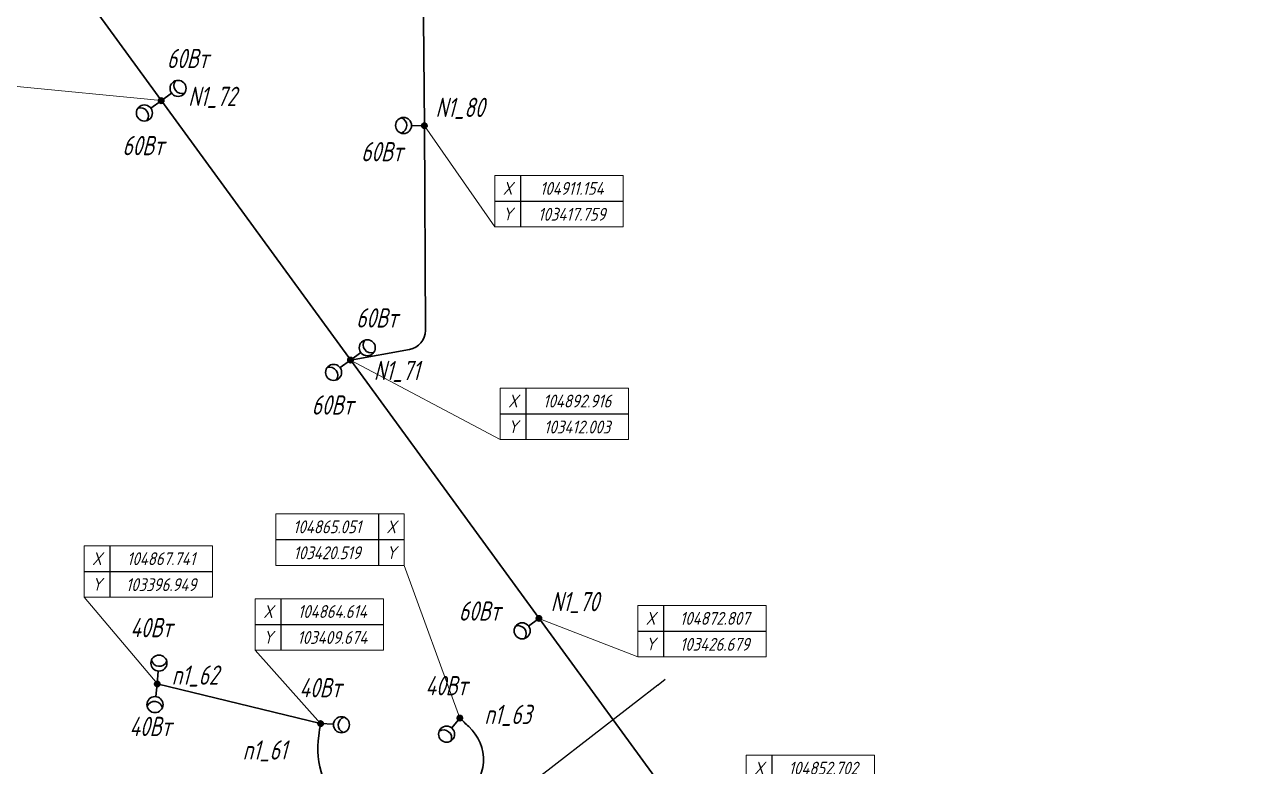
# Model space of a CAD drawing. Header units: millimetres. Extents: x -5263 to 103757798, y 0 to 105184226.
# Drawn here: x 103386612 to 103482416, y 104861286 to 104919023 of the extents above; entities that cross this region are included whole.
import ezdxf
from ezdxf import colors
from ezdxf.entities.mleader import LeaderData, LeaderLine
from ezdxf.enums import TextEntityAlignment as Align
from ezdxf.math import Vec2, Vec3

# ---------------------------------------------------------------- set-up
doc = ezdxf.new("R2010")
doc.units = ezdxf.units.MM
doc.set_wipeout_variables(frame=1)
for name, color, linetype, lineweight in [('ЭО_Пл_Опора', 10, 'Continuous', 35), ('ЭО_Пл_Опора_Светильники', 10, 'Continuous', 35), ('ЭО_Пл_Распред_Сеть', 10, 'Continuous', 35), ('ЭО_Пл_Светильники', 10, 'Continuous', 25), ('ЭО_Пл_Светильники_Текст', 10, 'Continuous', 20), ('ЭО_Пл_Сеть_Освещения_В земле', 3, 'ID_N', 30), ('ЭО_Пл_Сеть_Освещения_Текст', 10, 'Continuous', 20), ('ЭС_Координата', 7, 'Continuous', 25)]:
    doc.layers.add(name, color=color, linetype=linetype, lineweight=lineweight)
doc.layers.get('0').off()
doc.styles.add('ПБГС', font='simplex.shx', dxfattribs={"width": 0.8, "oblique": 15})
doc.linetypes.add('ID_N', pattern='A,0,3,-3,["N",ПБГС,S=1.2,R=0,X=-1,Y=-0.5],-3,6', length=15)

# ---------------------------------------------------------------- blocks, each defined once
blk = doc.blocks.new('_None')
blk = doc.blocks.new('промежуточная')
h = blk.add_hatch(color=255)
edge = h.paths.add_edge_path()
edge.add_arc((0, 0), 0.833, 0, 360)
at = {"lineweight": 30}
blk.add_circle((0, 0), 0.833, dxfattribs=at)
blk = doc.blocks.new('*U105')
at = {"layer": 'ЭО_Пл_Светильники'}
blk.add_line((0, 2), (0, 0), dxfattribs=at)
at = {"layer": 'ЭО_Пл_Светильники', "linetype": 'ByBlock', "xscale": 250, "yscale": 250, "zscale": 250}
blk.add_blockref('промежуточная', (0, 0), dxfattribs=at)
at = {"style": 'ПБГС', "oblique": 15, "width": 0.7, "flags": 1}
blk.add_attdef('NAME', (0, -6), '', height=3.5, dxfattribs=at)
at = {"layer": 'ЭО_Пл_Светильники_Текст', "style": 'ПБГС', "oblique": 15, "width": 0.7}
blk.add_attdef('N_PYLON', (919, 556), '', height=1500, dxfattribs=at)
at = {"layer": 'ЭО_Пл_Светильники_Текст', "style": 'ПБГС', "oblique": 15, "width": 0.7, "flags": 1}
for tag, p in [('TYPE', (0, 0)), ('MANUFACTURER', (0, -12)), ('SPECIFICATION_SECTION', (0, -18)), ('POWER', (0, -24)), ('GROUP', (0, -30))]:
    blk.add_attdef(tag, p, '', height=3.5, dxfattribs=at)
blk = doc.blocks.new('*U227')
at = {"layer": 'ЭО_Пл_Светильники'}
blk.add_line((0, 2), (0, 0), dxfattribs=at)
at = {"layer": 'ЭО_Пл_Светильники', "linetype": 'ByBlock', "xscale": 250, "yscale": 250, "zscale": 250}
blk.add_blockref('промежуточная', (0, 0), dxfattribs=at)
at = {"style": 'ПБГС', "oblique": 15, "width": 0.7, "flags": 1}
blk.add_attdef('NAME', (0, -6), '', height=3.5, dxfattribs=at)
at = {"layer": 'ЭО_Пл_Светильники_Текст', "style": 'ПБГС', "oblique": 15, "width": 0.7, "flags": 1}
for tag, p in [('TYPE', (0, 0)), ('MANUFACTURER', (0, -12)), ('SPECIFICATION_SECTION', (0, -18)), ('POWER', (0, -24)), ('GROUP', (0, -30))]:
    blk.add_attdef(tag, p, '', height=3.5, dxfattribs=at)
at = {"layer": 'ЭО_Пл_Светильники_Текст', "style": 'ПБГС', "oblique": 15, "width": 0.7}
blk.add_attdef('N_PYLON', (1818, -1561), '', height=1500, dxfattribs=at)
blk = doc.blocks.new('*U55')
at = {"layer": 'ЭО_Пл_Светильники'}
blk.add_line((0, 2), (0, 0), dxfattribs=at)
at = {"layer": 'ЭО_Пл_Светильники', "linetype": 'ByBlock', "xscale": 250, "yscale": 250, "zscale": 250}
blk.add_blockref('промежуточная', (0, 0), dxfattribs=at)
at = {"style": 'ПБГС', "oblique": 15, "width": 0.7, "flags": 1}
blk.add_attdef('NAME', (0, -6), '', height=3.5, dxfattribs=at)
at = {"layer": 'ЭО_Пл_Светильники_Текст', "style": 'ПБГС', "oblique": 15, "width": 0.7}
blk.add_attdef('N_PYLON', (864, 675), '', height=1500, dxfattribs=at)
at = {"layer": 'ЭО_Пл_Светильники_Текст', "style": 'ПБГС', "oblique": 15, "width": 0.7, "flags": 1}
for tag, p in [('TYPE', (0, 0)), ('MANUFACTURER', (0, -12)), ('SPECIFICATION_SECTION', (0, -18)), ('POWER', (0, -24)), ('GROUP', (0, -30))]:
    blk.add_attdef(tag, p, '', height=3.5, dxfattribs=at)
blk = doc.blocks.new('*U224')
at = {"layer": 'ЭО_Пл_Светильники'}
blk.add_line((0, 2), (0, 0), dxfattribs=at)
at = {"layer": 'ЭО_Пл_Светильники', "linetype": 'ByBlock', "xscale": 250, "yscale": 250, "zscale": 250}
blk.add_blockref('промежуточная', (0, 0), dxfattribs=at)
at = {"style": 'ПБГС', "oblique": 15, "width": 0.7, "flags": 1}
blk.add_attdef('NAME', (0, -6), '', height=3.5, dxfattribs=at)
at = {"layer": 'ЭО_Пл_Светильники_Текст', "style": 'ПБГС', "oblique": 15, "width": 0.7}
blk.add_attdef('N_PYLON', (2100, -416), '', height=1500, dxfattribs=at)
at = {"layer": 'ЭО_Пл_Светильники_Текст', "style": 'ПБГС', "oblique": 15, "width": 0.7, "flags": 1}
for tag, p in [('TYPE', (0, 0)), ('MANUFACTURER', (0, -12)), ('SPECIFICATION_SECTION', (0, -18)), ('POWER', (0, -24)), ('GROUP', (0, -30))]:
    blk.add_attdef(tag, p, '', height=3.5, dxfattribs=at)
blk = doc.blocks.new('*U117')
at = {"layer": 'ЭО_Пл_Светильники'}
blk.add_line((0, 2), (0, 0), dxfattribs=at)
at = {"layer": 'ЭО_Пл_Светильники', "linetype": 'ByBlock', "xscale": 250, "yscale": 250, "zscale": 250}
blk.add_blockref('промежуточная', (0, 0), dxfattribs=at)
at = {"style": 'ПБГС', "oblique": 15, "width": 0.7, "flags": 1}
blk.add_attdef('NAME', (0, -6), '', height=3.5, dxfattribs=at)
at = {"layer": 'ЭО_Пл_Светильники_Текст', "style": 'ПБГС', "oblique": 15, "width": 0.7, "flags": 1}
for tag, p in [('TYPE', (0, 0)), ('MANUFACTURER', (0, -12)), ('SPECIFICATION_SECTION', (0, -18)), ('POWER', (0, -24)), ('GROUP', (0, -30))]:
    blk.add_attdef(tag, p, '', height=3.5, dxfattribs=at)
at = {"layer": 'ЭО_Пл_Светильники_Текст', "style": 'ПБГС', "oblique": 15, "width": 0.7}
blk.add_attdef('N_PYLON', (-6067, -2800), '', height=1500, dxfattribs=at)
blk = doc.blocks.new('*U396')
at = {"layer": 'ЭО_Пл_Светильники'}
blk.add_line((0, 2), (0, 0), dxfattribs=at)
at = {"layer": 'ЭО_Пл_Светильники', "linetype": 'ByBlock', "xscale": 250, "yscale": 250, "zscale": 250}
blk.add_blockref('промежуточная', (0, 0), dxfattribs=at)
at = {"style": 'ПБГС', "oblique": 15, "width": 0.7, "flags": 1}
blk.add_attdef('NAME', (0, -6), '', height=3.5, dxfattribs=at)
at = {"layer": 'ЭО_Пл_Светильники_Текст', "style": 'ПБГС', "oblique": 15, "width": 0.7}
blk.add_attdef('N_PYLON', (1917, -468), '', height=1500, dxfattribs=at)
at = {"layer": 'ЭО_Пл_Светильники_Текст', "style": 'ПБГС', "oblique": 15, "width": 0.7, "flags": 1}
for tag, p in [('TYPE', (0, 0)), ('MANUFACTURER', (0, -12)), ('SPECIFICATION_SECTION', (0, -18)), ('POWER', (0, -24)), ('GROUP', (0, -30))]:
    blk.add_attdef(tag, p, '', height=3.5, dxfattribs=at)
blk = doc.blocks.new('*U124')
at = {"layer": 'ЭО_Пл_Светильники'}
blk.add_line((0, 2), (0, 0), dxfattribs=at)
at = {"layer": 'ЭО_Пл_Светильники', "linetype": 'ByBlock', "xscale": 250, "yscale": 250, "zscale": 250}
blk.add_blockref('промежуточная', (0, 0), dxfattribs=at)
at = {"style": 'ПБГС', "oblique": 15, "width": 0.7, "flags": 1}
blk.add_attdef('NAME', (0, -6), '', height=3.5, dxfattribs=at)
at = {"layer": 'ЭО_Пл_Светильники_Текст', "style": 'ПБГС', "oblique": 15, "width": 0.7}
blk.add_attdef('N_PYLON', (1132, -64), '', height=1500, dxfattribs=at)
at = {"layer": 'ЭО_Пл_Светильники_Текст', "style": 'ПБГС', "oblique": 15, "width": 0.7, "flags": 1}
for tag, p in [('TYPE', (0, 0)), ('MANUFACTURER', (0, -12)), ('SPECIFICATION_SECTION', (0, -18)), ('POWER', (0, -24)), ('GROUP', (0, -30))]:
    blk.add_attdef(tag, p, '', height=3.5, dxfattribs=at)
blk = doc.blocks.new('*U167')
at = {"layer": 'ЭО_Пл_Опора_Светильники'}
h = blk.add_hatch(color=256, dxfattribs=at)
h.dxf.hatch_style = 1
h.paths.add_polyline_path([(2, 199, 1), (-2, -199, 1)])
blk.add_line((-1000, 11), (0, 0), dxfattribs=at)
for centre, radius in [((-1625, 18), 625), ((0, 0), 199)]:
    blk.add_circle(centre, radius, dxfattribs=at)
blk.add_arc((-2000, 22), 625, 286.8307, 71.9155, dxfattribs=at)
at = {"style": 'ПБГС', "oblique": 15, "width": 0.7, "flags": 1}
for tag, p, height in [('TYPE', (-1704, -2539), 525000), ('NAME', (0, -3506), 875), ('MANUFACTURER', (0, -5006), 875), ('SPECIFICATION_SECTION', (0, -6506), 875), ('GROUP', (0, -9506), 875)]:
    blk.add_attdef(tag, p, '', height=height, dxfattribs=at)
at = {"layer": 'ЭО_Пл_Светильники_Текст', "style": 'ПБГС', "oblique": 15, "width": 0.7}
blk.add_attdef('POWER', (-4932, -2772), '', height=1500, dxfattribs=at)
blk = doc.blocks.new('*U169')
at = {"layer": 'ЭО_Пл_Опора_Светильники'}
h = blk.add_hatch(color=256, dxfattribs=at)
h.dxf.hatch_style = 1
h.paths.add_polyline_path([(-118, 160, 1), (118, -160, 1)])
blk.add_line((-803, -595), (0, 0), dxfattribs=at)
for centre, radius in [((0, 0), 199), ((-1306, -967), 625)]:
    blk.add_circle(centre, radius, dxfattribs=at)
blk.add_arc((-1607, -1191), 625, 323.99369, 109.07848, dxfattribs=at)
at = {"style": 'ПБГС', "oblique": 15, "width": 0.7, "flags": 1}
for tag, p, height in [('TYPE', (-1704, -2539), 525000), ('NAME', (0, -3506), 875), ('MANUFACTURER', (0, -5006), 875), ('SPECIFICATION_SECTION', (0, -6506), 875), ('GROUP', (0, -9506), 875)]:
    blk.add_attdef(tag, p, '', height=height, dxfattribs=at)
at = {"layer": 'ЭО_Пл_Светильники_Текст', "style": 'ПБГС', "oblique": 15, "width": 0.7}
blk.add_attdef('POWER', (-6243, -177), '', height=1500, dxfattribs=at)
blk = doc.blocks.new('*U215')
at = {"layer": 'ЭО_Пл_Опора_Светильники'}
h = blk.add_hatch(color=256, dxfattribs=at)
h.dxf.hatch_style = 1
h.paths.add_polyline_path([(-117, 161, 1), (117, -161, 1)])
blk.add_line((-807, -590), (0, 0), dxfattribs=at)
for centre, radius in [((0, 0), 199), ((-1312, -959), 625)]:
    blk.add_circle(centre, radius, dxfattribs=at)
blk.add_arc((-1614, -1181), 625, 323.64541, 108.7302, dxfattribs=at)
at = {"style": 'ПБГС', "oblique": 15, "width": 0.7, "flags": 1}
for tag, p, height in [('TYPE', (-1704, -2539), 525000), ('NAME', (0, -3506), 875), ('MANUFACTURER', (0, -5006), 875), ('SPECIFICATION_SECTION', (0, -6506), 875), ('GROUP', (0, -9506), 875)]:
    blk.add_attdef(tag, p, '', height=height, dxfattribs=at)
at = {"layer": 'ЭО_Пл_Светильники_Текст', "style": 'ПБГС', "oblique": 15, "width": 0.7}
blk.add_attdef('POWER', (-3027, -4245), '', height=1500, dxfattribs=at)
blk = doc.blocks.new('*U214')
at = {"layer": 'ЭО_Пл_Опора_Светильники'}
h = blk.add_hatch(color=256, dxfattribs=at)
h.dxf.hatch_style = 1
h.paths.add_polyline_path([(117, -161, 1), (-117, 161, 1)])
blk.add_line((808, 590), (0, 0), dxfattribs=at)
for centre, radius in [((1312, 958), 625), ((0, 0), 199)]:
    blk.add_circle(centre, radius, dxfattribs=at)
blk.add_arc((1615, 1179), 625, 143.5876, 288.6724, dxfattribs=at)
at = {"style": 'ПБГС', "oblique": 15, "width": 0.7, "flags": 1}
for tag, p, height in [('TYPE', (-1704, -2539), 525000), ('NAME', (0, -3506), 875), ('MANUFACTURER', (0, -5006), 875), ('SPECIFICATION_SECTION', (0, -6506), 875), ('GROUP', (0, -9506), 875)]:
    blk.add_attdef(tag, p, '', height=height, dxfattribs=at)
at = {"layer": 'ЭО_Пл_Светильники_Текст', "style": 'ПБГС', "oblique": 15, "width": 0.7}
blk.add_attdef('POWER', (440, 2533), '', height=1500, dxfattribs=at)
blk = doc.blocks.new('*U392')
at = {"layer": 'ЭО_Пл_Опора_Светильники'}
h = blk.add_hatch(color=256, dxfattribs=at)
h.dxf.hatch_style = 1
h.paths.add_polyline_path([(-198, 22, 1), (198, -22, 1)])
blk.add_line((-110, -994), (0, 0), dxfattribs=at)
for centre, radius in [((0, 0), 199), ((-179, -1615), 625)]:
    blk.add_circle(centre, radius, dxfattribs=at)
blk.add_arc((-220, -1988), 625, 11.14863, 156.23342, dxfattribs=at)
at = {"style": 'ПБГС', "oblique": 15, "width": 0.7, "flags": 1}
for tag, p, height in [('TYPE', (-1704, -2539), 525000), ('NAME', (0, -3506), 875), ('MANUFACTURER', (0, -5006), 875), ('SPECIFICATION_SECTION', (0, -6506), 875), ('GROUP', (0, -9506), 875)]:
    blk.add_attdef(tag, p, '', height=height, dxfattribs=at)
at = {"layer": 'ЭО_Пл_Светильники_Текст', "style": 'ПБГС', "oblique": 15, "width": 0.7}
blk.add_attdef('POWER', (-2104, 3630), '', height=1500, dxfattribs=at)
blk = doc.blocks.new('*U393')
at = {"layer": 'ЭО_Пл_Опора_Светильники'}
h = blk.add_hatch(color=256, dxfattribs=at)
h.dxf.hatch_style = 1
h.paths.add_polyline_path([(198, -16, 1), (-198, 16, 1)])
blk.add_line((80, 997), (0, 0), dxfattribs=at)
for centre, radius in [((130, 1620), 625), ((0, 0), 199)]:
    blk.add_circle(centre, radius, dxfattribs=at)
blk.add_arc((160, 1994), 625, 192.86194, 337.94674, dxfattribs=at)
at = {"style": 'ПБГС', "oblique": 15, "width": 0.7, "flags": 1}
for tag, p, height in [('TYPE', (-1704, -2539), 525000), ('NAME', (0, -3506), 875), ('MANUFACTURER', (0, -5006), 875), ('SPECIFICATION_SECTION', (0, -6506), 875), ('GROUP', (0, -9506), 875)]:
    blk.add_attdef(tag, p, '', height=height, dxfattribs=at)
at = {"layer": 'ЭО_Пл_Светильники_Текст', "style": 'ПБГС', "oblique": 15, "width": 0.7}
blk.add_attdef('POWER', (-2175, -4060), '', height=1500, dxfattribs=at)
blk = doc.blocks.new('*U394')
at = {"layer": 'ЭО_Пл_Опора_Светильники'}
h = blk.add_hatch(color=256, dxfattribs=at)
h.dxf.hatch_style = 1
h.paths.add_polyline_path([(-10, -199, 1), (10, 199, 1)])
blk.add_line((999, -52), (0, 0), dxfattribs=at)
for centre, radius in [((0, 0), 199), ((1623, -84), 625)]:
    blk.add_circle(centre, radius, dxfattribs=at)
blk.add_arc((1997, -104), 625, 104.48102, 249.56582, dxfattribs=at)
at = {"style": 'ПБГС', "oblique": 15, "width": 0.7, "flags": 1}
for tag, p, height in [('TYPE', (-1704, -2539), 525000), ('NAME', (0, -3506), 875), ('MANUFACTURER', (0, -5006), 875), ('SPECIFICATION_SECTION', (0, -6506), 875), ('GROUP', (0, -9506), 875)]:
    blk.add_attdef(tag, p, '', height=height, dxfattribs=at)
at = {"layer": 'ЭО_Пл_Светильники_Текст', "style": 'ПБГС', "oblique": 15, "width": 0.7}
blk.add_attdef('POWER', (-1654, 2046), '', height=1500, dxfattribs=at)
blk = doc.blocks.new('*U395')
at = {"layer": 'ЭО_Пл_Опора_Светильники'}
h = blk.add_hatch(color=256, dxfattribs=at)
h.dxf.hatch_style = 1
h.paths.add_polyline_path([(-154, 126, 1), (154, -126, 1)])
blk.add_line((-633, -774), (0, 0), dxfattribs=at)
for centre, radius in [((0, 0), 199), ((-1029, -1258), 625)]:
    blk.add_circle(centre, radius, dxfattribs=at)
blk.add_arc((-1267, -1548), 625, 338.1619, 123.24669, dxfattribs=at)
at = {"style": 'ПБГС', "oblique": 15, "width": 0.7, "flags": 1}
for tag, p, height in [('TYPE', (-1704, -2539), 525000), ('NAME', (0, -3506), 875), ('MANUFACTURER', (0, -5006), 875), ('SPECIFICATION_SECTION', (0, -6506), 875), ('GROUP', (0, -9506), 875)]:
    blk.add_attdef(tag, p, '', height=height, dxfattribs=at)
at = {"layer": 'ЭО_Пл_Светильники_Текст', "style": 'ПБГС', "oblique": 15, "width": 0.7}
blk.add_attdef('POWER', (-2683, 1770), '', height=1500, dxfattribs=at)
blk = doc.blocks.new('*U492')
blk.add_wipeout([(10.96, -15.76), (10.96, -7.76), (30.96, -7.76), (30.96, -15.76)])
at = {"lineweight": 0}
blk.add_line((10.96, -15.76), (0, 0), dxfattribs=at)
at = {"color": 0, "lineweight": 0, "transparency": 16777216}
for points in [[(10.96, -7.76), (10.96, -15.76), (10.96, -15.76), (10.96, -15.76)], [(10.96, -7.76), (30.96, -7.76)], [(30.96, -7.76), (30.96, -15.76), (30.96, -15.76), (30.96, -15.76)], [(10.96, -15.76), (30.96, -15.76)]]:
    blk.add_lwpolyline(points, dxfattribs=at)
at = {"transparency": 16777216}
for points in [[(14.96, -7.76), (14.96, -15.76)], [(10.96, -11.76), (30.96, -11.76)]]:
    blk.add_lwpolyline(points, dxfattribs=at)
at = {"color": 7, "transparency": 16777216, "char_height": 2, "width": 4, "attachment_point": 5, "style": 'ПБГС'}
for s, insert in [('X', (12.96, -9.76)), ('Y', (12.96, -13.76))]:
    blk.add_mtext(s, dxfattribs=dict(at, insert=insert))
at = {"color": 250, "transparency": 16777216, "style": 'ПБГС', "oblique": 15, "width": 0.8, "flags": 8}
for tag, p in [('КООРДИНАТАY', (22.96, -9.76)), ('КООРДИНАТАX', (22.96, -13.79))]:
    blk.add_attdef(tag, text='', height=2, dxfattribs=at).set_placement(p, align=Align.MIDDLE_CENTER)
blk = doc.blocks.new('*U493')
blk.add_wipeout([(23.31, -12.39), (23.31, -4.39), (43.31, -4.39), (43.31, -12.39)])
at = {"lineweight": 0}
blk.add_line((23.31, -12.39), (0, 0), dxfattribs=at)
at = {"color": 0, "lineweight": 0, "transparency": 16777216}
for points in [[(23.31, -4.39), (23.31, -12.39), (23.31, -12.39), (23.31, -12.39)], [(23.31, -4.39), (43.31, -4.39)], [(43.31, -4.39), (43.31, -12.39), (43.31, -12.39), (43.31, -12.39)], [(23.31, -12.39), (43.31, -12.39)]]:
    blk.add_lwpolyline(points, dxfattribs=at)
at = {"transparency": 16777216}
for points in [[(27.31, -4.39), (27.31, -12.39)], [(23.31, -8.39), (43.31, -8.39)]]:
    blk.add_lwpolyline(points, dxfattribs=at)
at = {"color": 7, "transparency": 16777216, "char_height": 2, "width": 4, "attachment_point": 5, "style": 'ПБГС'}
for s, insert in [('X', (25.31, -6.39)), ('Y', (25.31, -10.39))]:
    blk.add_mtext(s, dxfattribs=dict(at, insert=insert))
at = {"color": 250, "transparency": 16777216, "style": 'ПБГС', "oblique": 15, "width": 0.8, "flags": 8}
for tag, p in [('КООРДИНАТАY', (35.31, -6.39)), ('КООРДИНАТАX', (35.31, -10.43))]:
    blk.add_attdef(tag, text='', height=2, dxfattribs=at).set_placement(p, align=Align.MIDDLE_CENTER)
blk = doc.blocks.new('*U494')
blk.add_wipeout([(15.39, -6), (15.39, 2), (35.39, 2), (35.39, -6)])
at = {"lineweight": 0}
blk.add_line((15.39, -6), (0, 0), dxfattribs=at)
at = {"color": 0, "lineweight": 0, "transparency": 16777216}
for points in [[(15.39, 2), (15.39, -6), (15.39, -6), (15.39, -6)], [(15.39, 2), (35.39, 2)], [(35.39, 2), (35.39, -6), (35.39, -6), (35.39, -6)], [(15.39, -6), (35.39, -6)]]:
    blk.add_lwpolyline(points, dxfattribs=at)
at = {"transparency": 16777216}
for points in [[(19.39, 2), (19.39, -6)], [(15.39, -2), (35.39, -2)]]:
    blk.add_lwpolyline(points, dxfattribs=at)
at = {"color": 7, "transparency": 16777216, "char_height": 2, "width": 4, "attachment_point": 5, "style": 'ПБГС'}
for s, insert in [('X', (17.39, 0)), ('Y', (17.39, -4))]:
    blk.add_mtext(s, dxfattribs=dict(at, insert=insert))
at = {"color": 250, "transparency": 16777216, "style": 'ПБГС', "oblique": 15, "width": 0.8, "flags": 8}
for tag, p in [('КООРДИНАТАY', (27.39, 0)), ('КООРДИНАТАX', (27.39, -4.04))]:
    blk.add_attdef(tag, text='', height=2, dxfattribs=at).set_placement(p, align=Align.MIDDLE_CENTER)
blk = doc.blocks.new('*U593')
blk.add_wipeout([(2.93, 10.89), (2.93, 18.89), (22.93, 18.89), (22.93, 10.89)])
at = {"lineweight": 0}
blk.add_line((2.93, 10.89), (0, 0), dxfattribs=at)
at = {"color": 0, "lineweight": 0, "transparency": 16777216}
for points in [[(2.93, 18.89), (2.93, 10.89), (2.93, 10.89), (2.93, 10.89)], [(2.93, 18.89), (22.93, 18.89)], [(22.93, 18.89), (22.93, 10.89), (22.93, 10.89), (22.93, 10.89)], [(2.93, 10.89), (22.93, 10.89)]]:
    blk.add_lwpolyline(points, dxfattribs=at)
at = {"transparency": 16777216}
for points in [[(6.93, 18.89), (6.93, 10.89)], [(2.93, 14.89), (22.93, 14.89)]]:
    blk.add_lwpolyline(points, dxfattribs=at)
at = {"color": 7, "transparency": 16777216, "char_height": 2, "width": 4, "attachment_point": 5, "style": 'ПБГС'}
for s, insert in [('X', (4.93, 16.89)), ('Y', (4.93, 12.89))]:
    blk.add_mtext(s, dxfattribs=dict(at, insert=insert))
at = {"color": 250, "transparency": 16777216, "style": 'ПБГС', "oblique": 15, "width": 0.8, "flags": 8}
for tag, p in [('КООРДИНАТАY', (14.93, 16.89)), ('КООРДИНАТАX', (14.93, 12.85))]:
    blk.add_attdef(tag, text='', height=2, dxfattribs=at).set_placement(p, align=Align.MIDDLE_CENTER)
blk = doc.blocks.new('*U539')
blk.add_wipeout([(-23.54, 2.3), (-23.54, 10.3), (-43.54, 10.3), (-43.54, 2.3)])
at = {"lineweight": 0}
blk.add_line((-23.54, 2.3), (0, 0), dxfattribs=at)
at = {"color": 0, "lineweight": 0, "transparency": 16777216}
for points in [[(-43.54, 10.3), (-43.54, 2.3), (-43.54, 2.3), (-43.54, 2.3)], [(-23.54, 10.3), (-43.54, 10.3)], [(-23.54, 10.3), (-23.54, 2.3), (-23.54, 2.3), (-23.54, 2.3)], [(-23.54, 2.3), (-43.54, 2.3)]]:
    blk.add_lwpolyline(points, dxfattribs=at)
at = {"transparency": 16777216}
for points in [[(-27.54, 10.3), (-27.54, 2.3)], [(-23.54, 6.3), (-43.54, 6.3)]]:
    blk.add_lwpolyline(points, dxfattribs=at)
at = {"color": 7, "transparency": 16777216, "char_height": 2, "width": 4, "attachment_point": 5, "style": 'ПБГС'}
for s, insert in [('X', (-25.54, 8.3)), ('Y', (-25.54, 4.3))]:
    blk.add_mtext(s, dxfattribs=dict(at, insert=insert))
at = {"color": 250, "transparency": 16777216, "style": 'ПБГС', "oblique": 15, "width": 0.8, "flags": 8}
for tag, p in [('КООРДИНАТАY', (-35.54, 8.3)), ('КООРДИНАТАX', (-35.54, 4.26))]:
    blk.add_attdef(tag, text='', height=2, dxfattribs=at).set_placement(p, align=Align.MIDDLE_CENTER)
blk = doc.blocks.new('*U545')
blk.add_wipeout([(-11.41, 13.42), (-11.41, 21.42), (8.59, 21.42), (8.59, 13.42)])
at = {"lineweight": 0}
blk.add_line((-11.41, 13.42), (0, 0), dxfattribs=at)
at = {"color": 0, "lineweight": 0, "transparency": 16777216}
for points in [[(-11.41, 21.42), (-11.41, 13.42), (-11.41, 13.42), (-11.41, 13.42)], [(-11.41, 21.42), (8.59, 21.42)], [(8.59, 21.42), (8.59, 13.42), (8.59, 13.42), (8.59, 13.42)], [(-11.41, 13.42), (8.59, 13.42)]]:
    blk.add_lwpolyline(points, dxfattribs=at)
at = {"transparency": 16777216}
for points in [[(-7.41, 21.42), (-7.41, 13.42)], [(-11.41, 17.42), (8.59, 17.42)]]:
    blk.add_lwpolyline(points, dxfattribs=at)
at = {"color": 7, "transparency": 16777216, "char_height": 2, "width": 4, "attachment_point": 5, "style": 'ПБГС'}
for s, insert in [('X', (-9.41, 19.42)), ('Y', (-9.41, 15.42))]:
    blk.add_mtext(s, dxfattribs=dict(at, insert=insert))
at = {"color": 250, "transparency": 16777216, "style": 'ПБГС', "oblique": 15, "width": 0.8, "flags": 8}
for tag, p in [('КООРДИНАТАY', (0.59, 19.42)), ('КООРДИНАТАX', (0.59, 15.38))]:
    blk.add_attdef(tag, text='', height=2, dxfattribs=at).set_placement(p, align=Align.MIDDLE_CENTER)
blk = doc.blocks.new('*U546')
blk.add_wipeout([(-10.18, 11.45), (-10.18, 19.45), (9.82, 19.45), (9.82, 11.45)])
at = {"lineweight": 0}
blk.add_line((-10.18, 11.45), (0, 0), dxfattribs=at)
at = {"color": 0, "lineweight": 0, "transparency": 16777216}
for points in [[(-10.18, 19.45), (-10.18, 11.45), (-10.18, 11.45), (-10.18, 11.45)], [(-10.18, 19.45), (9.82, 19.45)], [(9.82, 19.45), (9.82, 11.45), (9.82, 11.45), (9.82, 11.45)], [(-10.18, 11.45), (9.82, 11.45)]]:
    blk.add_lwpolyline(points, dxfattribs=at)
at = {"transparency": 16777216}
for points in [[(-6.18, 19.45), (-6.18, 11.45)], [(-10.18, 15.45), (9.82, 15.45)]]:
    blk.add_lwpolyline(points, dxfattribs=at)
at = {"color": 7, "transparency": 16777216, "char_height": 2, "width": 4, "attachment_point": 5, "style": 'ПБГС'}
for s, insert in [('X', (-8.18, 17.45)), ('Y', (-8.18, 13.45))]:
    blk.add_mtext(s, dxfattribs=dict(at, insert=insert))
at = {"color": 250, "transparency": 16777216, "style": 'ПБГС', "oblique": 15, "width": 0.8, "flags": 8}
for tag, p in [('КООРДИНАТАY', (1.82, 17.45)), ('КООРДИНАТАX', (1.82, 13.41))]:
    blk.add_attdef(tag, text='', height=2, dxfattribs=at).set_placement(p, align=Align.MIDDLE_CENTER)
blk = doc.blocks.new('*U548')
blk.add_wipeout([(-8.69, 23.76), (-8.69, 31.76), (-28.69, 31.76), (-28.69, 23.76)])
at = {"lineweight": 0}
blk.add_line((-8.69, 23.76), (0, 0), dxfattribs=at)
at = {"color": 0, "lineweight": 0, "transparency": 16777216}
for points in [[(-28.69, 31.76), (-28.69, 23.76), (-28.69, 23.76), (-28.69, 23.76)], [(-8.69, 31.76), (-28.69, 31.76)], [(-8.69, 31.76), (-8.69, 23.76), (-8.69, 23.76), (-8.69, 23.76)], [(-8.69, 23.76), (-28.69, 23.76)]]:
    blk.add_lwpolyline(points, dxfattribs=at)
at = {"transparency": 16777216}
for points in [[(-12.69, 31.76), (-12.69, 23.76)], [(-8.69, 27.76), (-28.69, 27.76)]]:
    blk.add_lwpolyline(points, dxfattribs=at)
at = {"color": 7, "transparency": 16777216, "char_height": 2, "width": 4, "attachment_point": 5, "style": 'ПБГС'}
for s, insert in [('X', (-10.69, 29.76)), ('Y', (-10.69, 25.76))]:
    blk.add_mtext(s, dxfattribs=dict(at, insert=insert))
at = {"color": 250, "transparency": 16777216, "style": 'ПБГС', "oblique": 15, "width": 0.8, "flags": 8}
for tag, p in [('КООРДИНАТАY', (-20.69, 29.76)), ('КООРДИНАТАX', (-20.69, 25.72))]:
    blk.add_attdef(tag, text='', height=2, dxfattribs=at).set_placement(p, align=Align.MIDDLE_CENTER)

msp = doc.modelspace()

# ---------------------------------------------------------------- linework, layer by layer
at = {"layer": 'ЭО_Пл_Распред_Сеть'}
msp.add_lwpolyline([(103500331, 104771938), (103363640, 104959140)], dxfattribs=at)
at = {"layer": 'ЭО_Пл_Сеть_Освещения_В земле', "elevation": 570}
msp.add_lwpolyline([(103417759, 104911154), (103417527, 104936263)], dxfattribs=at)
at = {"layer": 'ЭО_Пл_Сеть_Освещения_В земле', "ltscale": 0.3, "elevation": 570}
msp.add_lwpolyline([(103417759, 104911154), (103417831, 104895218, -0.364752), (103416594, 104893734), (103412003, 104892916)], format="xyb", dxfattribs=at)
at = {"layer": 'ЭО_Пл_Сеть_Освещения_В земле'}
msp.add_lwpolyline([(103396950, 104867705), (103409675, 104864612)], dxfattribs=at)
msp.add_lwpolyline([(103420519, 104865049, 0.012296), (103421208, 104864391, -0.47723), (103420897, 104858958), (103418706, 104857384, -0.334372), (103412091, 104857532), (103411667, 104857866, -0.26324), (103409523, 104863672, -0.024321), (103409674, 104864612, -0.024321)], format="xyb", dxfattribs=at)

# ---------------------------------------------------------------- block references
at = {"layer": 'ЭО_Пл_Опора'}
for name, p, values in [('*U224', (103397255, 104913103), {'N_PYLON': 'N1_72'}), ('*U55', (103417759, 104911154, 570), {'N_PYLON': 'N1_80'}), ('*U227', (103411997, 104892912), {'N_PYLON': 'N1_71'}), ('*U105', (103426679, 104872805), {'N_PYLON': 'N1_70'}), ('*U124', (103396949, 104867706), {'N_PYLON': 'n1_62'}), ('*U396', (103420519, 104865049), {'N_PYLON': 'n1_63'}), ('*U117', (103409674, 104864612), {'N_PYLON': 'n1_61'})]:
    msp.add_blockref(name, p, dxfattribs=at).add_auto_attribs(values)
at = {"layer": 'ЭО_Пл_Светильники'}
for name, p, values in [('*U214', (103397255, 104913103), {'POWER': '60Вт'}), ('*U215', (103397255, 104913103), {'POWER': '60Вт'}), ('*U167', (103417759, 104911154, 570), {'POWER': '60Вт'}), ('*U214', (103411997, 104892912), {'POWER': '60Вт'}), ('*U215', (103411997, 104892912), {'POWER': '60Вт'}), ('*U169', (103426679, 104872805), {'POWER': '60Вт'}), ('*U392', (103396949, 104867708), {'POWER': '40Вт'}), ('*U393', (103396950, 104867705), {'POWER': '40Вт'}), ('*U394', (103409674, 104864614), {'POWER': '40Вт'}), ('*U395', (103420519, 104865049), {'POWER': '40Вт'})]:
    msp.add_blockref(name, p, dxfattribs=at).add_auto_attribs(values)

# ---------------------------------------------------------------- leaders
at = {"layer": 'ЭО_Пл_Сеть_Освещения_Текст'}
ml = msp.add_multileader_mtext('Standard', dxfattribs=at)
ml.set_content('Условные обозначения:', color=256, style='ПБГС')
ml.set_leader_properties(color=256, linetype='ByLayer', lineweight=-1)
ml.set_arrow_properties(name='NONE')
ml.build(insert=Vec2(0, 0))
ml.multileader.update_dxf_attribs({"text_left_attachment_type": 6, "text_right_attachment_type": 6, "dogleg_length": 0.5, "arrow_head_size": 2000, "scale": 500})
ctx = ml.context
ctx.base_point, ctx.scale, ctx.char_height, ctx.arrow_head_size, ctx.landing_gap_size, ctx.plane_origin = Vec3(103721923, 105117157), 500, 1250, 2000, 1000, Vec3(103717280, 105121639)
ctx.left_attachment, ctx.right_attachment = 6, 6
notes = []
notes.append((ctx, [(0, (0, 0, 0), (0, 0), (1, 0), 1, [])]))
ctx.mtext.insert, ctx.mtext.rotation, ctx.mtext.flow_direction = Vec3(103722923, 105118657), 6.283185, 5
ml = msp.add_multileader_mtext('Standard', dxfattribs=at)
ml.set_content('Проектируемая опора н.о. ОГККВ-7,5/ОГКС-7,5', color=256, style='ПБГС')
ml.set_leader_properties(color=256, linetype='ByLayer', lineweight=-1)
ml.set_arrow_properties(name='NONE')
ml.build(insert=Vec2(0, 0))
ml.multileader.update_dxf_attribs({"text_left_attachment_type": 6, "text_right_attachment_type": 6, "dogleg_length": 0.5, "arrow_head_size": 2000, "scale": 500})
ctx = ml.context
ctx.base_point, ctx.scale, ctx.char_height, ctx.arrow_head_size, ctx.landing_gap_size, ctx.plane_origin = Vec3(103725173, 105113213), 500, 1250, 2000, 1000, Vec3(103726179, 105116515)
ctx.left_attachment, ctx.right_attachment = 6, 6
notes.append((ctx, [(0, (0, 0, 0), (0, 0), (1, 0), 1, [])]))
ctx.mtext.insert, ctx.mtext.flow_direction = Vec3(103726173, 105114879), 5
ml = msp.add_multileader_mtext('Standard', dxfattribs=at)
ml.set_content('Проектируемая опора н.о. ОГК-4', color=256, style='ПБГС')
ml.set_leader_properties(color=256, linetype='ByLayer', lineweight=-1)
ml.set_arrow_properties(name='NONE')
ml.build(insert=Vec2(0, 0))
ml.multileader.update_dxf_attribs({"text_left_attachment_type": 6, "text_right_attachment_type": 6, "dogleg_length": 0.5, "arrow_head_size": 2000, "scale": 500})
ctx = ml.context
ctx.base_point, ctx.scale, ctx.char_height, ctx.arrow_head_size, ctx.landing_gap_size, ctx.plane_origin = Vec3(103725088, 105109558), 500, 1250, 2000, 1000, Vec3(103726094, 105112860)
ctx.left_attachment, ctx.right_attachment = 6, 6
notes.append((ctx, [(0, (0, 0, 0), (0, 0), (1, 0), 1, [])]))
ctx.mtext.insert, ctx.mtext.flow_direction = Vec3(103726088, 105111224), 5
ml = msp.add_multileader_mtext('Standard', dxfattribs=at)
ml.set_content('Проектируемый cветильник GALAD Волна LED Мини   ', color=256, style='ПБГС')
ml.set_leader_properties(color=256, linetype='ByLayer', lineweight=-1)
ml.set_arrow_properties(name='NONE')
ml.build(insert=Vec2(0, 0))
ml.multileader.update_dxf_attribs({"text_left_attachment_type": 6, "text_right_attachment_type": 6, "dogleg_length": 0.5, "arrow_head_size": 2000, "scale": 500})
ctx = ml.context
ctx.base_point, ctx.scale, ctx.char_height, ctx.arrow_head_size, ctx.landing_gap_size, ctx.plane_origin = Vec3(103721068, 105105564), 500, 1250, 2000, 1000, Vec3(103717217, 105108867)
ctx.left_attachment, ctx.right_attachment = 6, 6
notes.append((ctx, [(0, (0, 0, 0), (0, 0), (1, 0), 1, [])]))
ctx.mtext.insert, ctx.mtext.rotation, ctx.mtext.flow_direction = Vec3(103722068, 105107231), 6.283185, 5
ml = msp.add_multileader_mtext('Standard', dxfattribs=at)
ml.set_content('Проектируемый пункт питания/пункт учета', color=256, style='ПБГС')
ml.set_leader_properties(color=256, linetype='ByLayer', lineweight=-1)
ml.set_arrow_properties(name='NONE')
ml.build(insert=Vec2(0, 0))
ml.multileader.update_dxf_attribs({"text_left_attachment_type": 6, "text_right_attachment_type": 6, "dogleg_length": 0.5, "arrow_head_size": 2000, "scale": 500})
ctx = ml.context
ctx.base_point, ctx.scale, ctx.char_height, ctx.arrow_head_size, ctx.landing_gap_size, ctx.plane_origin = Vec3(103721068, 105102643), 500, 1250, 2000, 1000, Vec3(103717217, 105105945)
ctx.left_attachment, ctx.right_attachment = 6, 6
notes.append((ctx, [(0, (0, 0, 0), (0, 0), (1, 0), 1, [])]))
ctx.mtext.insert, ctx.mtext.rotation, ctx.mtext.flow_direction = Vec3(103722068, 105104309), 6.283185, 5
ml = msp.add_multileader_mtext('Standard', dxfattribs=at)
ml.set_content('Кабель в земле', color=256, style='ПБГС')
ml.set_leader_properties(color=256, linetype='ByLayer', lineweight=-1)
ml.set_arrow_properties(name='NONE')
ml.build(insert=Vec2(0, 0))
ml.multileader.update_dxf_attribs({"text_left_attachment_type": 6, "text_right_attachment_type": 6, "dogleg_length": 0.5, "arrow_head_size": 2000, "scale": 500})
ctx = ml.context
ctx.base_point, ctx.scale, ctx.char_height, ctx.arrow_head_size, ctx.landing_gap_size, ctx.plane_origin = Vec3(103721068, 105099665), 500, 1250, 2000, 1000, Vec3(103717217, 105102801)
ctx.left_attachment, ctx.right_attachment = 6, 6
notes.append((ctx, [(0, (0, 0, 0), (0, 0), (1, 0), 1, [])]))
ctx.mtext.insert, ctx.mtext.rotation, ctx.mtext.flow_direction = Vec3(103722068, 105101165), 6.283185, 5
ml = msp.add_multileader_mtext('Standard', dxfattribs=at)
ml.set_content('Кабель по воздуху', color=256, style='ПБГС')
ml.set_leader_properties(color=256, linetype='ByLayer', lineweight=-1)
ml.set_arrow_properties(name='NONE')
ml.build(insert=Vec2(0, 0))
ml.multileader.update_dxf_attribs({"text_left_attachment_type": 6, "text_right_attachment_type": 6, "dogleg_length": 0.5, "arrow_head_size": 2000, "scale": 500})
ctx = ml.context
ctx.base_point, ctx.scale, ctx.char_height, ctx.arrow_head_size, ctx.landing_gap_size, ctx.plane_origin = Vec3(103721142, 105096376), 500, 1250, 2000, 1000, Vec3(103717290, 105099679)
ctx.left_attachment, ctx.right_attachment = 6, 6
notes.append((ctx, [(0, (0, 0, 0), (0, 0), (1, 0), 1, [])]))
ctx.mtext.insert, ctx.mtext.rotation, ctx.mtext.flow_direction = Vec3(103722142, 105098043), 6.283185, 5
for ctx, leaders in notes:
    for number, flags, end, landing, length, lines in leaders:
        leader = LeaderData()
        leader.index, (leader.has_last_leader_line, leader.has_dogleg_vector, leader.attachment_direction) = number, flags
        leader.last_leader_point, leader.dogleg_vector, leader.dogleg_length = Vec3(end), Vec3(landing), length
        for number, points, colour, breaks in lines:
            line = LeaderLine()
            line.index, line.vertices, line.color, line.breaks = number, Vec3.list(points), colors.encode_raw_color(colour), breaks
            leader.lines.append(line)
        ctx.leaders.append(leader)

# ---------------------------------------------------------------- next in the draw order: block references
at = {"layer": 'ЭС_Координата', "lineweight": 70, "xscale": 500, "yscale": 500, "zscale": 500}
for name, p, values in [('*U539', (103397256, 104913105), {'КООРДИНАТАX': '103397.256', 'КООРДИНАТАY': '104913.105'}), ('*U492', (103417759, 104911154), {'КООРДИНАТАX': '103417.759', 'КООРДИНАТАY': '104911.154'}), ('*U493', (103412003, 104892916), {'КООРДИНАТАX': '103412.003', 'КООРДИНАТАY': '104892.916'}), ('*U545', (103396949, 104867741), {'КООРДИНАТАX': '103396.949', 'КООРДИНАТАY': '104867.741'}), ('*U546', (103409674, 104864614), {'КООРДИНАТАX': '103409.674', 'КООРДИНАТАY': '104864.614'}), ('*U494', (103426679, 104872807), {'КООРДИНАТАX': '103426.679', 'КООРДИНАТАY': '104872.807'}), ('*U593', (103441358, 104852702), {'КООРДИНАТАX': '103441.358', 'КООРДИНАТАY': '104852.702'})]:
    msp.add_blockref(name, p, dxfattribs=at).add_auto_attribs(values)

# ---------------------------------------------------------------- next in the draw order: block references
msp.add_blockref('*U548', (103420519, 104865051), dxfattribs=at).add_auto_attribs({'КООРДИНАТАX': '103420.519', 'КООРДИНАТАY': '104865.051'})

# ---------------------------------------------------------------- next in the draw order: leaders
at = {"layer": 'ЭС_Координата', "lineweight": 25}
ml = msp.add_multileader_mtext('Standard', dxfattribs=at)
ml.set_content('', color=256, style='ПБГС')
ml.set_leader_properties()
ml.build(insert=Vec2(0, 0))
ml.multileader.update_dxf_attribs({"has_dogleg": 0, "has_text_frame": 1, "text_left_attachment_type": 0, "text_right_attachment_type": 0, "dogleg_length": 0, "arrow_head_size": 1000})
ctx = ml.context
ctx.base_point, ctx.char_height, ctx.arrow_head_size, ctx.landing_gap_size, ctx.plane_origin, ctx.plane_x_axis, ctx.plane_y_axis = Vec3(103436519, 104868063, -570), 1200, 1000, 0, Vec3(103214521, 104907147, -570), Vec3(1, -0.000067), Vec3(0.000067, 1)
ctx.left_attachment, ctx.right_attachment = 0, 0
notes = []
notes.append((ctx, [(0, (1, 1, 0), (103436519, 104868063, -570), (1, -0.000067), 0, [(0, [(103418189, 104853921, -570)], 0, [])])]))
ctx.mtext.insert, ctx.mtext.text_direction, ctx.mtext.rotation = Vec3(103436519, 104868063, -570), Vec3(1, -0.000067), 6.283118
ctx.mtext.has_bg_fill, ctx.mtext.bg_color, ctx.mtext.bg_scale_factor, ctx.mtext.bg_transparency, ctx.mtext.use_window_bg_color = 1, -1027028792, 1.5, 0, 1
for ctx, leaders in notes:
    for number, flags, end, landing, length, lines in leaders:
        leader = LeaderData()
        leader.index, (leader.has_last_leader_line, leader.has_dogleg_vector, leader.attachment_direction) = number, flags
        leader.last_leader_point, leader.dogleg_vector, leader.dogleg_length = Vec3(end), Vec3(landing), length
        for number, points, colour, breaks in lines:
            line = LeaderLine()
            line.index, line.vertices, line.color, line.breaks = number, Vec3.list(points), colors.encode_raw_color(colour), breaks
            leader.lines.append(line)
        ctx.leaders.append(leader)

doc.saveas('drawing.dxf')
